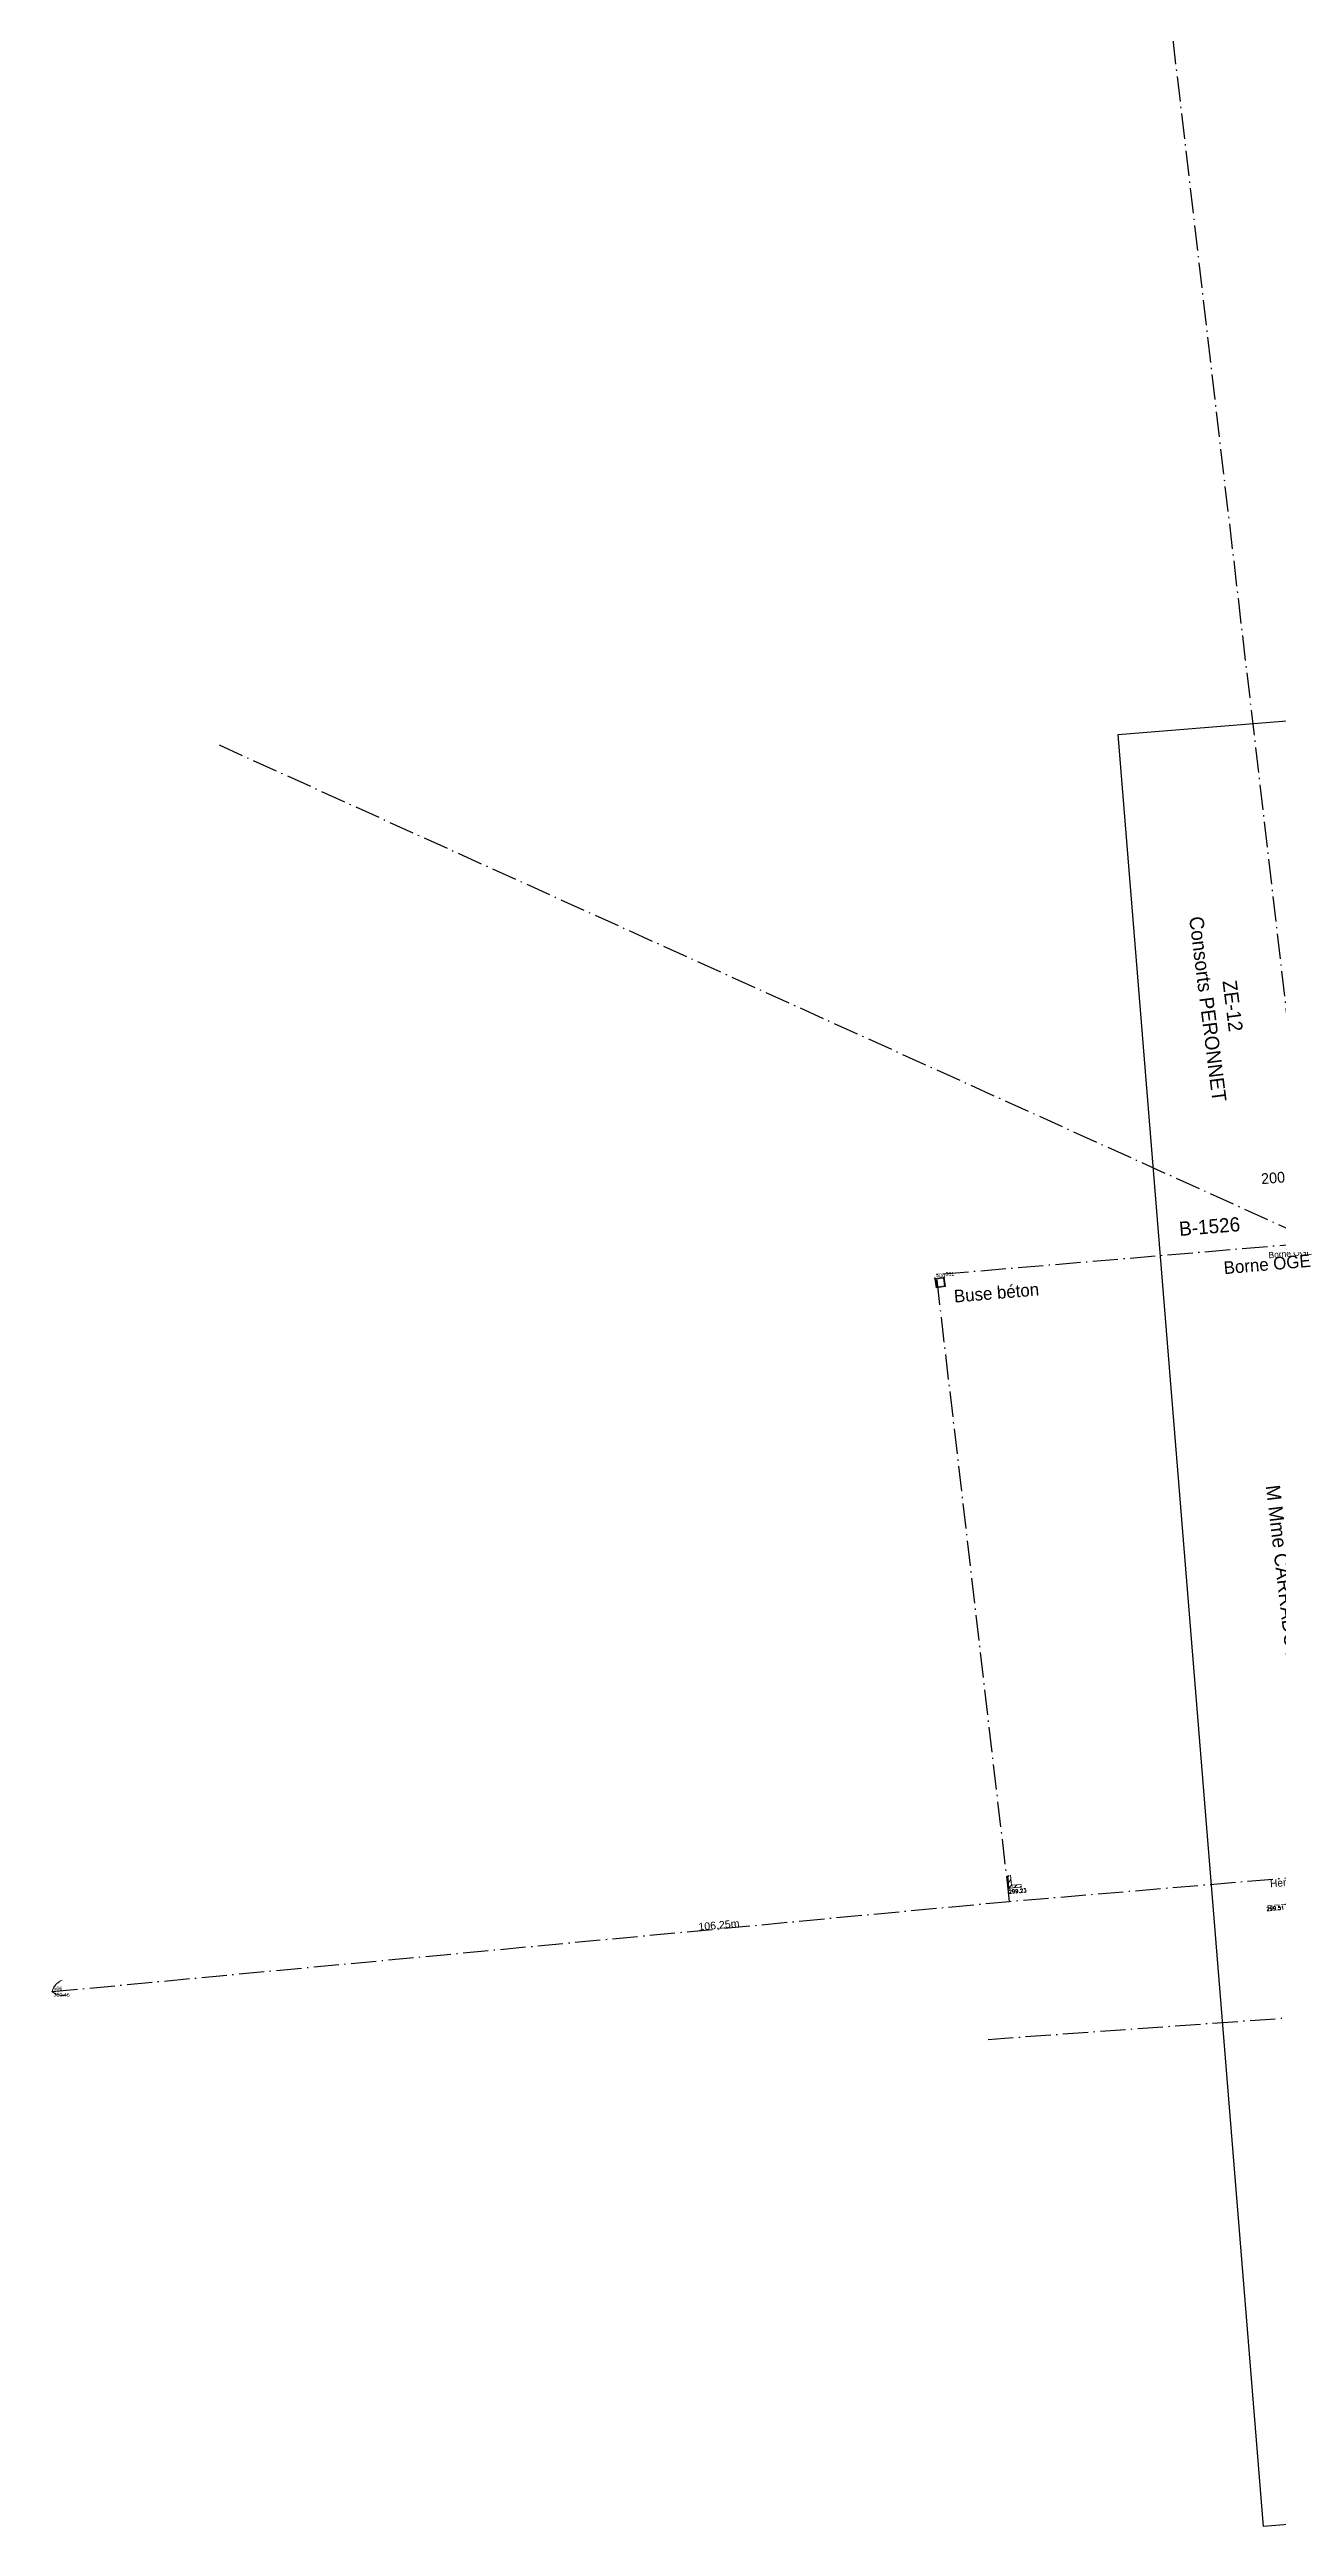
# Model space of a CAD drawing. Header units: metres. Extents: x 1851758 to 1852050, y 5187822 to 5188223.
# Drawn here: x 1851757.5 to 1851854.9, y 5187826.1 to 5188022.4 of the extents above; entities that cross this region are included whole.
import ezdxf
from ezdxf.enums import TextEntityAlignment as Align

# ---------------------------------------------------------------- set-up
doc = ezdxf.new("R2010")
doc.units = ezdxf.units.M
doc.header["$LTSCALE"] = 2.5
doc.header["$PDMODE"] = 35
doc.header["$PDSIZE"] = 0.03
doc.linetypes.add('L5', pattern=[1.15, 0.8, -0.175, 0, -0.175])
doc.linetypes.add('L8', pattern=[0.225, 0.15, -0.075])
doc.layers.get('0').update_dxf_attribs({"linetype": 'CONTINUOUS', "lineweight": 30})
for name, color, linetype, lineweight in [('CLO_HAC', 251, 'CONTINUOUS', 15), ('CLO_MUR', 7, 'CONTINUOUS', 15), ('P', 7, 'CONTINUOUS', 50), ('PAR', 11, 'L5', 30), ('PAR_COT', 150, 'CONTINUOUS', 20), ('PAR_REP', 6, 'CONTINUOUS', 15), ('PAR_TXT', 230, 'CONTINUOUS', 20), ('PRO_IMP_REP_VENTE', 6, 'CONTINUOUS', 15), ('PRO_PAR_P_DA', 7, 'CONTINUOUS', 70), ('SOL_TXT', 7, 'CONTINUOUS', 13), ('VOI', 251, 'CONTINUOUS', 20), ('Z', 7, 'CONTINUOUS', 9)]:
    doc.layers.add(name, color=color, linetype=linetype, lineweight=lineweight)
doc.layers.add('N', color=1, linetype='CONTINUOUS', plot=False)
doc.layers.add('PCACHE', color=7, linetype='CONTINUOUS', plot=False)
for name, color, linetype in [('N_COMP', 2, 'CONTINUOUS'), ('P_COMP_2016_04_18', 1, 'CONTINUOUS'), ('P_IMP', 2, 'CONTINUOUS'), ('P_IMP_2016_04_18', 1, 'CONTINUOUS'), ('PRO_PAR_N_DA', 6, 'CONTINUOUS'), ('Z_COMP', 7, 'CONTINUOUS'), ('Z_IMP', 7, 'CONTINUOUS')]:
    doc.layers.add(name, color=color, linetype=linetype)
doc.styles.add('_ECRITURE', font='NEWSGOTN.TTF')
doc.styles.add('SIMPLEX', font='SIMPLEX.SHX', dxfattribs={"oblique": 27})
doc.styles.get("Standard").update_dxf_attribs({"font": 'arial.ttf'})

# ---------------------------------------------------------------- blocks, each defined once
blk = doc.blocks.new('TCPOINT')
blk.add_point((0, 0))
at = {"layer": 'N'}
blk.add_attdef('MAT', (0.2, 0.2), '', height=0.34, dxfattribs=at)
at = {"layer": 'Z', "style": 'SIMPLEX'}
blk.add_attdef('ALT', (0.2, -0.54), '', height=0.34, dxfattribs=at)
blk = doc.blocks.new('PAR_TXT_02')
at = {"layer": 'PAR_TXT', "style": '_ECRITURE'}
for tag, p in [('CONFINS_1', (0, 0.8)), ('CONFINS_2', (0, 0)), ('CONFINS_3', (0, -0.8)), ('CONFINS_4', (0, -1.6))]:
    blk.add_attdef(tag, text='', height=0.45, dxfattribs=at).set_placement(p, align=Align.MIDDLE)
blk = doc.blocks.new('P_COMP')
at = {"color": 0}
blk.add_point((0, 0), dxfattribs=at)
at = {"layer": 'N_COMP', "style": '_ECRITURE'}
blk.add_attdef('MAT', (0.1, 0.1), '', height=0.3, dxfattribs=at)
at = {"layer": 'Z_COMP', "style": 'SIMPLEX', "oblique": 27}
blk.add_attdef('ALT', text='', height=0.3, dxfattribs=at).set_placement((0.1, -0.1), align=Align.TOP_LEFT)
blk = doc.blocks.new('PointTopo')
at = {"color": 0}
blk.add_point((0, 0), dxfattribs=at)
at = {"layer": 'P_IMP'}
blk.add_attdef('MAT', (0.1, 0.1), '', height=0.3, dxfattribs=at)
at = {"layer": 'Z_IMP'}
blk.add_attdef('ALT', text='', height=0.3, dxfattribs=at).set_placement((0.1, -0.1), align=Align.TOP_LEFT)
blk = doc.blocks.new('PAR_COT_01B')
at = {"layer": 'PAR_COT'}
blk.add_lwpolyline([(-1.14, 0.37, 0, 0.12, 0), (-0.74, 0.37, 0.12, 0.12, 0)], format="xyseb", dxfattribs=at)
blk.add_arc((-0.93, -0.92), 1.31, 44.7149, 99.3768, dxfattribs=at)
blk = doc.blocks.new('PAR_COT_02B')
at = {"layer": 'PAR_COT'}
blk.add_lwpolyline([(-1.14, -0.38, 0, 0.12, 0), (-0.74, -0.38, 0.12, 0.12, 0)], format="xyseb", dxfattribs=at)
blk.add_arc((-0.93, 0.91), 1.31, 260.964, 315.6259, dxfattribs=at)

msp = doc.modelspace()

# ---------------------------------------------------------------- hatches: boundary and pattern name
at = {"layer": 'CLO_HAC'}
h = msp.add_hatch(dxfattribs=at)
h.set_pattern_fill('ANSI31', color=256, scale=0.1)
h.set_pattern_definition([(49.947, (1851833.6374, 5187876.68734), (-0.24303, 0.20431), [])])
h.paths.add_polyline_path([(1851834.616, 5187876.983), (1851834.634, 5187876.774), (1851833.637, 5187876.687), (1851833.551, 5187877.684), (1851833.76, 5187877.702), (1851833.828, 5187876.915)])

# ---------------------------------------------------------------- linework, layer by layer
at = {"layer": 'CLO_MUR', "flags": 128}
for points in [[(1851833.551, 5187877.684), (1851833.637, 5187876.687), (1851834.634, 5187876.774)], [(1851833.76, 5187877.702), (1851833.828, 5187876.915), (1851834.616, 5187876.983)]]:
    msp.add_lwpolyline(points, dxfattribs=at)
at = {"layer": 'PAR', "flags": 128}
for points in [[(1851841.446, 5188067.571), (1851856.592, 5187937.984), (1851863.582, 5187878.171)], [(1851770.994, 5187967.295), (1851857.753, 5187928.051)], [(1851833.692, 5187875.64), (1851827.884, 5187925.327), (1851857.775, 5187927.862)], [(1851757.77, 5187868.487), (1851833.692, 5187875.64), (1851863.582, 5187878.171), (1851981.487, 5187886.528), (1851987.472, 5187886.952), (1852004.377, 5187888.652), (1852028.95, 5187890.82)], [(1851831.986, 5187864.702), (1851865.826, 5187867.138), (1851900.301, 5187870.151), (1851928.962, 5187872.752), (1851949.784, 5187874.612), (1851955.395, 5187875.111), (1851966.855, 5187876.132), (1851991.766, 5187878.321), (1852005.198, 5187879.551), (1852009.438, 5187879.942), (1852023.369, 5187881.222), (1852029.419, 5187881.772)]]:
    msp.add_lwpolyline(points, dxfattribs=at)
at = {"layer": 'PAR_REP', "linetype": 'Continuous', "flags": 128}
for points in [[(1851828.6, 5187924.37), (1851827.858, 5187924.274), (1851827.763, 5187925.018), (1851828.505, 5187925.114)], [(1851828.533, 5187924.422), (1851827.91, 5187924.342), (1851827.83, 5187924.966), (1851828.453, 5187925.046)]]:
    msp.add_lwpolyline(points, close=True, dxfattribs=at)
at = {"layer": 'PCACHE'}
msp.add_lwpolyline([(1851842.307, 5187968.125), (1851993.809, 5187980.423), (1852005.339, 5187838.39), (1851853.837, 5187826.092)], close=True, dxfattribs=at)
msp.add_lwpolyline([(1851842.307, 5187968.125), (1851993.809, 5187980.423), (1852005.339, 5187838.39), (1851853.837, 5187826.092)], close=True, dxfattribs=at)
at = {"layer": 'VOI', "linetype": 'L8', "flags": 128}
msp.add_lwpolyline([(1851855.627, 5187875.409), (1851854.047, 5187875.277)], dxfattribs=at)

# ---------------------------------------------------------------- block references
at = {"layer": 'P'}
ref = msp.add_blockref('TCPOINT', (1851833.637, 5187876.687, 299.23), dxfattribs=dict(at, rotation=301.9002445867005))
ref.add_attrib('MAT', '1', (1851833.775, 5187876.655, 299.23), dxfattribs={"layer": 'N', "height": 0.3, "rotation": 4.64079})
ref.add_attrib('ALT', '299.23', dxfattribs={"layer": 'Z', "height": 0.3, "rotation": 4.64079, "style": 'SIMPLEX'}).set_placement((1851833.605, 5187876.55, 299.23), align=Align.TOP_LEFT)
ref = msp.add_blockref('TCPOINT', (1851855.627, 5187875.409, 299.51), dxfattribs=dict(at, rotation=301.9002445867005))
ref.add_attrib('MAT', '2', (1851855.765, 5187875.377, 299.51), dxfattribs={"layer": 'N', "height": 0.3, "rotation": 4.64079})
ref.add_attrib('ALT', '299.51', dxfattribs={"layer": 'Z', "height": 0.3, "rotation": 4.64079, "style": 'SIMPLEX'}).set_placement((1851854.05, 5187875.181, 299.51), align=Align.TOP_LEFT)
at = {"layer": 'P_COMP_2016_04_18'}
for p, values in [((1851827.763, 5187925.018), {'MAT': '500'}), ((1851828.505, 5187925.114), {'MAT': '501'})]:
    msp.add_blockref('P_COMP', p, dxfattribs=at).add_auto_attribs(values)
at = {"layer": 'P_IMP_2016_04_18'}
msp.add_blockref('PointTopo', (1851757.77, 5187868.487), dxfattribs=at).add_auto_attribs({'MAT': '506', 'ALT': '300.45'})
at = {"layer": 'PAR_COT'}
for name, rotation in [('PAR_COT_02B', 210.698756904392), ('PAR_COT_01B', 185.2290053913868)]:
    msp.add_blockref(name, (1851757.77, 5187868.487), dxfattribs=dict(at, rotation=rotation))
at = {"layer": 'PAR_TXT'}
ref = msp.add_blockref('PAR_TXT_02', (1851849.412, 5187946.368), dxfattribs=dict(at, xscale=2.5, yscale=2.5, zscale=2.5, rotation=277.2390647927639))
ref.add_attrib('CONFINS_1', 'ZE-12', dxfattribs={"height": 1.125, "rotation": 277.23906, "style": '_ECRITURE'}).set_placement((1851851.396, 5187946.62), align=Align.MIDDLE)
ref.add_attrib('CONFINS_2', 'Consorts PERONNET', dxfattribs={"height": 1.125, "rotation": 277.23906, "style": '_ECRITURE'}).set_placement((1851849.412, 5187946.368), align=Align.MIDDLE)
ref = msp.add_blockref('PAR_TXT_02', (1851849.711, 5187927.139), dxfattribs=dict(at, xscale=2.5, yscale=2.5, zscale=2.5, rotation=4.640794973642425))
ref.add_attrib('CONFINS_1', 'B-1526', dxfattribs={"height": 1.125, "rotation": 4.64079, "style": '_ECRITURE'}).set_placement((1851849.549, 5187929.132), align=Align.MIDDLE)
ref = msp.add_blockref('PAR_TXT_02', (1851855.38, 5187901.75), dxfattribs=dict(at, xscale=2.500000000000001, yscale=2.500000000000001, zscale=2.500000000000001, rotation=276.757126590911))
ref.add_attrib('CONFINS_1', 'B-1527', dxfattribs={"height": 1.125, "rotation": 276.75713, "style": '_ECRITURE'}).set_placement((1851857.366, 5187901.985), align=Align.MIDDLE)
ref.add_attrib('CONFINS_2', 'M Mme CARRADOT', dxfattribs={"height": 1.125, "rotation": 276.75713, "style": '_ECRITURE'}).set_placement((1851855.38, 5187901.75), align=Align.MIDDLE)
at = {"layer": 'PRO_PAR_P_DA'}
ref = msp.add_blockref('TCPOINT', (1851857.114, 5187933.514), dxfattribs=dict(at, xscale=2.5, yscale=2.5, zscale=2.5))
ref.add_attrib('MAT', '200', (1851853.673, 5187932.48), dxfattribs={"layer": 'PRO_PAR_N_DA', "height": 0.85, "rotation": 4.64079, "style": '_ECRITURE'})

# ---------------------------------------------------------------- texts
at = {"layer": 'PAR_COT', "insert": (1851810.637, 5187873.761), "char_height": 0.6, "attachment_point": 5, "rotation": 5.22901}
msp.add_mtext('\\A1;106.25m', dxfattribs=at)
at = {"layer": 'PAR_REP', "style": '_ECRITURE'}
for s, p in [('Borne OGE', (1851850.714, 5187925.349)), ('Buse béton', (1851829.32, 5187923.095))]:
    msp.add_text(s, height=1, rotation=4.88873, dxfattribs=at).set_placement(p)
at = {"layer": 'PRO_IMP_REP_VENTE', "style": '_ECRITURE'}
msp.add_text('Borne OGE', height=0.5, rotation=4.88873, dxfattribs=at).set_placement((1851854.244, 5187926.606))
at = {"layer": 'SOL_TXT', "style": '_ECRITURE'}
msp.add_text('Herbe', height=0.6, rotation=4.7726, dxfattribs=at).set_placement((1851854.37, 5187876.745))

doc.saveas('drawing.dxf')
